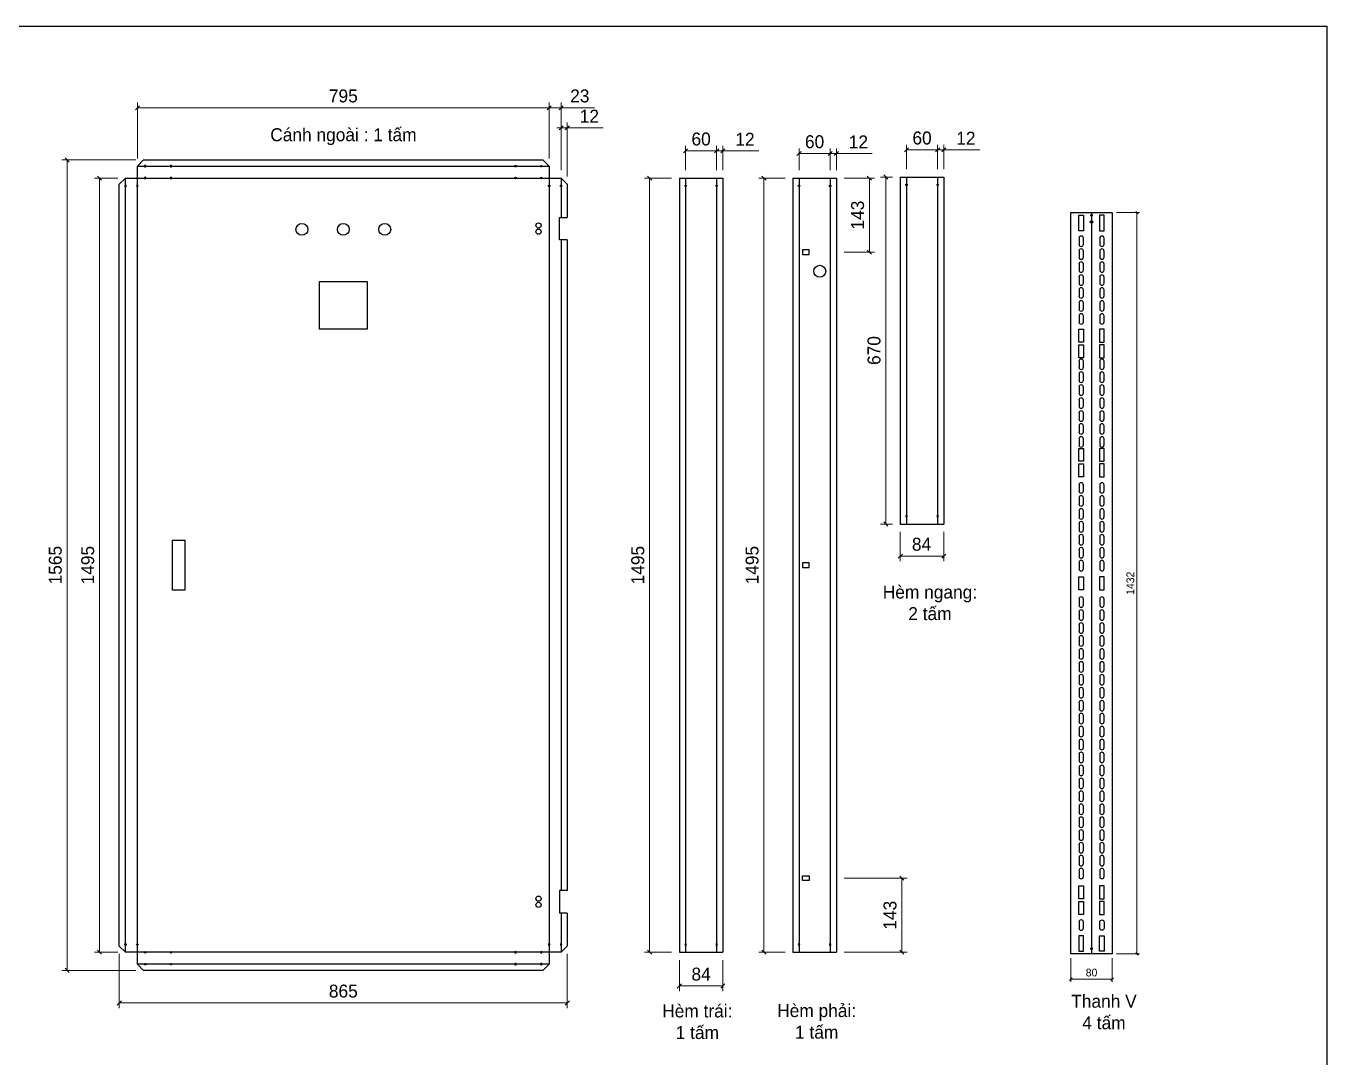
# Model space of a CAD drawing. Header units: millimetres. Extents: x 0 to 5132, y 0 to 3629.
# Drawn here: x 2620 to 5132, y 1636 to 3629 of the extents above; entities that cross this region are included whole.
import ezdxf
from ezdxf.enums import TextEntityAlignment as Align

# ---------------------------------------------------------------- set-up
doc = ezdxf.new("R2010")
doc.units = ezdxf.units.MM
doc.layers.add('CNC', color=7, linetype='Continuous')
doc.layers.add('DIM', color=253, linetype='Continuous')
doc.styles.add('Tahoma (Input Text)', font='tahoma.ttf')
doc.dimstyles.new('Dim-15', dxfattribs={"dimtxt": 15, "dimasz": 5, "dimexe": 5, "dimexo": 8, "dimgap": 5, "dimtad": 1, "dimdec": 0, "dimtxsty": 'Standard', "dimblk": 'OBLIQUE', "dimcen": 10, "dimclrd": 5, "dimclre": 5, "dimclrt": 3, "dimazin": 3, "dimtfac": 1, "dimtdec": 0, "dimtmove": 0, "dimatfit": 3, "dimldrblk": 'OBLIQUE', "dimlwd": 9, "dimlwe": 9})
doc.dimstyles.new('Dim-25', dxfattribs={"dimtxt": 25, "dimasz": 8, "dimexe": 10, "dimexo": 15, "dimgap": 10, "dimtad": 1, "dimdec": 0, "dimtxsty": 'Standard', "dimblk": 'OBLIQUE', "dimcen": 10, "dimclrd": 5, "dimclre": 5, "dimclrt": 3, "dimazin": 3, "dimtfac": 1, "dimtdec": 0, "dimtmove": 0, "dimatfit": 3, "dimldrblk": 'OBLIQUE', "dimlwd": 9, "dimlwe": 9})

# ---------------------------------------------------------------- blocks, each defined once
blk = doc.blocks.new('khungtenAsean2')
at = {"color": 7}
blk.add_lwpolyline([(0, 0), (2970, 0), (2970, -2100), (0, -2100)], close=True, dxfattribs=at)
at = {"color": 1, "style": 'Tahoma (Input Text)', "flags": 8}
for tag, p in [('#01', (137.1, -2021.3)), ('#03', (506.6, -2019.3)), ('#05', (1106.6, -2021.3)), ('#07', (1834.7, -2021.3)), ('#09', (2146.7, -2021.3)), ('#02', (98.5, -2081.3)), ('#04', (486.1, -2081.3)), ('#06', (1065.3, -2081.3)), ('#08', (1817.4, -2081.3)), ('#10', (2146.7, -2081.3))]:
    blk.add_attdef(tag, p, '', height=25, dxfattribs=at)
blk.add_attdef('#11', text='', height=25, dxfattribs=at).set_placement((2915, -2067.3), align=Align.CENTER)
blk = doc.blocks.new('f3daunguoc')
at = {"layer": 'CNC', "color": 2, "lineweight": -3}
blk.add_circle((0, 0), 1.5, dxfattribs=at)
blk = doc.blocks.new('*D50')
at = {"color": 0, "linetype": 'ByBlock', "lineweight": -2}
for p, q in [((3649.5, 3428.2), (3657.5, 3436.2)), ((3669.5, 3436.2), (3661.5, 3428.2))]:
    blk.add_line(p, q, dxfattribs=at)
at = {"layer": 'Defpoints', "color": 0, "transparency": 16777216}
for p in [(3665.5, 3432.2), (3653.5, 3335.1), (3665.5, 3323.1)]:
    blk.add_point(p, dxfattribs=at)
at = {"layer": 'DIM', "color": 5, "lineweight": 9, "transparency": 16777216}
for p, q in [((3653.5, 3350.1), (3653.5, 3442.2)), ((3665.5, 3338.1), (3665.5, 3442.2)), ((3653.5, 3432.2), (3645.5, 3432.2)), ((3653.5, 3432.2), (3665.5, 3432.2)), ((3665.5, 3432.2), (3734.7, 3432.2))]:
    blk.add_line(p, q, dxfattribs=at)
at = {"layer": 'DIM', "color": 3, "transparency": 16777216, "insert": (3708.1, 3454.7), "char_height": 25, "attachment_point": 5}
blk.add_mtext('12', dxfattribs=at)
blk = doc.blocks.new('_Oblique')
at = {"color": 0, "linetype": 'ByBlock', "lineweight": -2}
blk.add_line((-0.5, -0.5), (0.5, 0.5), dxfattribs=at)
blk = doc.blocks.new('*D51')
at = {"color": 0, "linetype": 'ByBlock', "lineweight": -2}
for p, q in [((3634.5, 3474.8), (3626.5, 3466.8)), ((3649.5, 3466.8), (3657.5, 3474.8))]:
    blk.add_line(p, q, dxfattribs=at)
at = {"layer": 'Defpoints', "color": 0, "transparency": 16777216}
for p in [(3653.5, 3470.8), (3630.5, 3358.1), (3653.5, 3335.1)]:
    blk.add_point(p, dxfattribs=at)
at = {"layer": 'DIM', "color": 5, "lineweight": 9, "transparency": 16777216}
for p, q in [((3630.5, 3373.1), (3630.5, 3480.8)), ((3630.5, 3470.8), (3653.5, 3470.8)), ((3653.5, 3350.1), (3653.5, 3480.8)), ((3653.5, 3470.8), (3717.7, 3470.8))]:
    blk.add_line(p, q, dxfattribs=at)
at = {"layer": 'DIM', "color": 3, "transparency": 16777216, "insert": (3689.6, 3493.6), "char_height": 25, "attachment_point": 5}
blk.add_mtext('23', dxfattribs=at)
blk = doc.blocks.new('*D52')
at = {"color": 0, "linetype": 'ByBlock', "lineweight": -2}
for p, q in [((2839.5, 3474.8), (2831.5, 3466.8)), ((3626.5, 3466.8), (3634.5, 3474.8))]:
    blk.add_line(p, q, dxfattribs=at)
at = {"layer": 'Defpoints', "color": 0, "transparency": 16777216}
for p in [(2835.5, 3470.8), (2835.5, 3358.1), (3630.5, 3358.1)]:
    blk.add_point(p, dxfattribs=at)
at = {"layer": 'DIM', "color": 5, "lineweight": 9, "transparency": 16777216}
for p, q in [((2835.5, 3373.1), (2835.5, 3480.8)), ((3630.5, 3470.8), (2835.5, 3470.8)), ((3630.5, 3373.1), (3630.5, 3480.8))]:
    blk.add_line(p, q, dxfattribs=at)
at = {"layer": 'DIM', "color": 3, "transparency": 16777216, "insert": (3233, 3493.6), "char_height": 25, "attachment_point": 5}
blk.add_mtext('795', dxfattribs=at)
blk = doc.blocks.new('*D53')
at = {"color": 0, "linetype": 'ByBlock', "lineweight": -2}
for p, q in [((2703.8, 3366.1), (2695.8, 3374.1)), ((2695.8, 1809.1), (2703.8, 1801.1))]:
    blk.add_line(p, q, dxfattribs=at)
at = {"layer": 'Defpoints', "color": 0, "transparency": 16777216}
for p in [(2847.7, 3370.1), (2699.8, 1805.1), (2847.7, 1805.1)]:
    blk.add_point(p, dxfattribs=at)
at = {"layer": 'DIM', "color": 5, "lineweight": 9, "transparency": 16777216}
for p, q in [((2832.7, 3370.1), (2689.8, 3370.1)), ((2699.8, 3370.1), (2699.8, 1805.1)), ((2832.7, 1805.1), (2689.8, 1805.1))]:
    blk.add_line(p, q, dxfattribs=at)
at = {"layer": 'DIM', "color": 3, "transparency": 16777216, "insert": (2677, 2587.6), "char_height": 25, "attachment_point": 5, "rotation": 90}
blk.add_mtext('1565', dxfattribs=at)
blk = doc.blocks.new('*D54')
at = {"color": 0, "linetype": 'ByBlock', "lineweight": -2}
for p, q in [((2766.4, 3331.1), (2758.4, 3339.1)), ((2758.4, 1844.1), (2766.4, 1836.1))]:
    blk.add_line(p, q, dxfattribs=at)
at = {"layer": 'Defpoints', "color": 0, "transparency": 16777216}
for p in [(2762.4, 3335.1), (2812.5, 3335.1), (2812.5, 1840.1)]:
    blk.add_point(p, dxfattribs=at)
at = {"layer": 'DIM', "color": 5, "lineweight": 9, "transparency": 16777216}
for p, q in [((2797.5, 3335.1), (2752.4, 3335.1)), ((2762.4, 1840.1), (2762.4, 3335.1)), ((2797.5, 1840.1), (2752.4, 1840.1))]:
    blk.add_line(p, q, dxfattribs=at)
at = {"layer": 'DIM', "color": 3, "transparency": 16777216, "insert": (2739.6, 2587.6), "char_height": 25, "attachment_point": 5, "rotation": 90}
blk.add_mtext('1495', dxfattribs=at)
blk = doc.blocks.new('*D55')
at = {"color": 0, "linetype": 'ByBlock', "lineweight": -2}
for p, q in [((2804.5, 1746.2), (2796.5, 1738.2)), ((3661.5, 1738.2), (3669.5, 1746.2))]:
    blk.add_line(p, q, dxfattribs=at)
at = {"layer": 'Defpoints', "color": 0, "transparency": 16777216}
for p in [(2800.5, 1852.1), (3665.5, 1852.1), (3665.5, 1742.2)]:
    blk.add_point(p, dxfattribs=at)
at = {"layer": 'DIM', "color": 5, "lineweight": 9, "transparency": 16777216}
for p, q in [((2800.5, 1837.1), (2800.5, 1732.2)), ((3665.5, 1837.1), (3665.5, 1732.2)), ((2800.5, 1742.2), (3665.5, 1742.2))]:
    blk.add_line(p, q, dxfattribs=at)
at = {"layer": 'DIM', "color": 3, "transparency": 16777216, "insert": (3233, 1764.9), "char_height": 25, "attachment_point": 5}
blk.add_mtext('865', dxfattribs=at)
blk = doc.blocks.new('*D56')
at = {"color": 0, "linetype": 'ByBlock', "lineweight": -2}
for p, q in [((4168.9, 3378.5), (4176.9, 3386.5)), ((4188.9, 3386.5), (4180.9, 3378.5))]:
    blk.add_line(p, q, dxfattribs=at)
at = {"layer": 'Defpoints', "color": 0, "transparency": 16777216}
for p in [(4184.9, 3382.5), (4172.9, 3335.1), (4184.9, 3335.1)]:
    blk.add_point(p, dxfattribs=at)
at = {"layer": 'DIM', "color": 5, "lineweight": 9, "transparency": 16777216}
for p, q in [((4172.9, 3350.1), (4172.9, 3392.5)), ((4184.9, 3350.1), (4184.9, 3392.5)), ((4172.9, 3382.5), (4164.9, 3382.5)), ((4172.9, 3382.5), (4184.9, 3382.5)), ((4184.9, 3382.5), (4254.1, 3382.5))]:
    blk.add_line(p, q, dxfattribs=at)
at = {"layer": 'DIM', "color": 3, "transparency": 16777216, "insert": (4227.5, 3405), "char_height": 25, "attachment_point": 5}
blk.add_mtext('12', dxfattribs=at)
blk = doc.blocks.new('*D57')
at = {"color": 0, "linetype": 'ByBlock', "lineweight": -2}
for p, q in [((4116.9, 3386.5), (4108.9, 3378.5)), ((4168.9, 3378.5), (4176.9, 3386.5))]:
    blk.add_line(p, q, dxfattribs=at)
at = {"layer": 'Defpoints', "color": 0, "transparency": 16777216}
for p in [(4112.9, 3382.5), (4112.9, 3335.1), (4172.9, 3335.1)]:
    blk.add_point(p, dxfattribs=at)
at = {"layer": 'DIM', "color": 5, "lineweight": 9, "transparency": 16777216}
for p, q in [((4112.9, 3350.1), (4112.9, 3392.5)), ((4172.9, 3350.1), (4172.9, 3392.5)), ((4172.9, 3382.5), (4112.9, 3382.5))]:
    blk.add_line(p, q, dxfattribs=at)
at = {"layer": 'DIM', "color": 3, "transparency": 16777216, "insert": (4142.9, 3405.2), "char_height": 25, "attachment_point": 5}
blk.add_mtext('60', dxfattribs=at)
blk = doc.blocks.new('*D58')
at = {"color": 0, "linetype": 'ByBlock', "lineweight": -2}
for p, q in [((3949.8, 3383.6), (3957.8, 3391.6)), ((3969.8, 3391.6), (3961.8, 3383.6))]:
    blk.add_line(p, q, dxfattribs=at)
at = {"layer": 'Defpoints', "color": 0, "transparency": 16777216}
for p in [(3965.8, 3387.6), (3953.8, 3335.1), (3965.8, 3335.1)]:
    blk.add_point(p, dxfattribs=at)
at = {"layer": 'DIM', "color": 5, "lineweight": 9, "transparency": 16777216}
for p, q in [((3953.8, 3350.1), (3953.8, 3397.6)), ((3965.8, 3350.1), (3965.8, 3397.6)), ((3953.8, 3387.6), (3945.8, 3387.6)), ((3953.8, 3387.6), (3965.8, 3387.6)), ((3965.8, 3387.6), (4035, 3387.6))]:
    blk.add_line(p, q, dxfattribs=at)
at = {"layer": 'DIM', "color": 3, "transparency": 16777216, "insert": (4008.4, 3410.1), "char_height": 25, "attachment_point": 5}
blk.add_mtext('12', dxfattribs=at)
blk = doc.blocks.new('*D59')
at = {"color": 0, "linetype": 'ByBlock', "lineweight": -2}
for p, q in [((3897.8, 3391.6), (3889.8, 3383.6)), ((3949.8, 3383.6), (3957.8, 3391.6))]:
    blk.add_line(p, q, dxfattribs=at)
at = {"layer": 'Defpoints', "color": 0, "transparency": 16777216}
for p in [(3893.8, 3387.6), (3893.8, 3335.1), (3953.8, 3335.1)]:
    blk.add_point(p, dxfattribs=at)
at = {"layer": 'DIM', "color": 5, "lineweight": 9, "transparency": 16777216}
for p, q in [((3893.8, 3350.1), (3893.8, 3397.6)), ((3953.8, 3350.1), (3953.8, 3397.6)), ((3953.8, 3387.6), (3893.8, 3387.6))]:
    blk.add_line(p, q, dxfattribs=at)
at = {"layer": 'DIM', "color": 3, "transparency": 16777216, "insert": (3923.8, 3410.4), "char_height": 25, "attachment_point": 5}
blk.add_mtext('60', dxfattribs=at)
blk = doc.blocks.new('*D60')
at = {"color": 0, "linetype": 'ByBlock', "lineweight": -2}
for p, q in [((3828.4, 3331.1), (3820.4, 3339.1)), ((3820.4, 1844.1), (3828.4, 1836.1))]:
    blk.add_line(p, q, dxfattribs=at)
at = {"layer": 'Defpoints', "color": 0, "transparency": 16777216}
for p in [(3881.8, 3335.1), (3824.4, 1840.1), (3881.8, 1840.1)]:
    blk.add_point(p, dxfattribs=at)
at = {"layer": 'DIM', "color": 5, "lineweight": 9, "transparency": 16777216}
for p, q in [((3866.8, 3335.1), (3814.4, 3335.1)), ((3824.4, 3335.1), (3824.4, 1840.1)), ((3866.8, 1840.1), (3814.4, 1840.1))]:
    blk.add_line(p, q, dxfattribs=at)
at = {"layer": 'DIM', "color": 3, "transparency": 16777216, "insert": (3801.6, 2587.6), "char_height": 25, "attachment_point": 5, "rotation": 90}
blk.add_mtext('1495', dxfattribs=at)
blk = doc.blocks.new('*D61')
at = {"color": 0, "linetype": 'ByBlock', "lineweight": -2}
for p, q in [((4049.2, 3331.1), (4041.2, 3339.1)), ((4041.2, 1844.1), (4049.2, 1836.1))]:
    blk.add_line(p, q, dxfattribs=at)
at = {"layer": 'Defpoints', "color": 0, "transparency": 16777216}
for p in [(4100.9, 3335.1), (4045.2, 1840.1), (4100.9, 1840.1)]:
    blk.add_point(p, dxfattribs=at)
at = {"layer": 'DIM', "color": 5, "lineweight": 9, "transparency": 16777216}
for p, q in [((4085.9, 3335.1), (4035.2, 3335.1)), ((4045.2, 3335.1), (4045.2, 1840.1)), ((4085.9, 1840.1), (4035.2, 1840.1))]:
    blk.add_line(p, q, dxfattribs=at)
at = {"layer": 'DIM', "color": 3, "transparency": 16777216, "insert": (4022.4, 2587.6), "char_height": 25, "attachment_point": 5, "rotation": 90}
blk.add_mtext('1495', dxfattribs=at)
blk = doc.blocks.new('*D62')
at = {"color": 0, "linetype": 'ByBlock', "lineweight": -2}
for p, q in [((4376.4, 3385.6), (4384.4, 3393.6)), ((4396.4, 3393.6), (4388.4, 3385.6))]:
    blk.add_line(p, q, dxfattribs=at)
at = {"layer": 'Defpoints', "color": 0, "transparency": 16777216}
for p in [(4392.4, 3389.6), (4380.4, 3337.1), (4392.4, 3337.1)]:
    blk.add_point(p, dxfattribs=at)
at = {"layer": 'DIM', "color": 5, "lineweight": 9, "transparency": 16777216}
for p, q in [((4380.4, 3352.1), (4380.4, 3399.6)), ((4392.4, 3352.1), (4392.4, 3399.6)), ((4380.4, 3389.6), (4372.4, 3389.6)), ((4380.4, 3389.6), (4392.4, 3389.6)), ((4392.4, 3389.6), (4461.6, 3389.6))]:
    blk.add_line(p, q, dxfattribs=at)
at = {"layer": 'DIM', "color": 3, "transparency": 16777216, "insert": (4435, 3412.1), "char_height": 25, "attachment_point": 5}
blk.add_mtext('12', dxfattribs=at)
blk = doc.blocks.new('*D63')
at = {"color": 0, "linetype": 'ByBlock', "lineweight": -2}
for p, q in [((4324.4, 3393.6), (4316.4, 3385.6)), ((4376.4, 3385.6), (4384.4, 3393.6))]:
    blk.add_line(p, q, dxfattribs=at)
at = {"layer": 'Defpoints', "color": 0, "transparency": 16777216}
for p in [(4320.4, 3389.6), (4320.4, 3337.1), (4380.4, 3337.1)]:
    blk.add_point(p, dxfattribs=at)
at = {"layer": 'DIM', "color": 5, "lineweight": 9, "transparency": 16777216}
for p, q in [((4320.4, 3352.1), (4320.4, 3399.6)), ((4380.4, 3352.1), (4380.4, 3399.6)), ((4380.4, 3389.6), (4320.4, 3389.6))]:
    blk.add_line(p, q, dxfattribs=at)
at = {"layer": 'DIM', "color": 3, "transparency": 16777216, "insert": (4350.4, 3412.4), "char_height": 25, "attachment_point": 5}
blk.add_mtext('60', dxfattribs=at)
blk = doc.blocks.new('*D64')
at = {"color": 0, "linetype": 'ByBlock', "lineweight": -2}
for p, q in [((4284.4, 3333.1), (4276.4, 3341.1)), ((4276.4, 2671.1), (4284.4, 2663.1))]:
    blk.add_line(p, q, dxfattribs=at)
at = {"layer": 'Defpoints', "color": 0, "transparency": 16777216}
for p in [(4308.4, 3337.1), (4280.4, 2667.1), (4308.4, 2667.1)]:
    blk.add_point(p, dxfattribs=at)
at = {"layer": 'DIM', "color": 5, "lineweight": 9, "transparency": 16777216}
for p, q in [((4293.4, 3337.1), (4270.4, 3337.1)), ((4280.4, 3337.1), (4280.4, 2667.1)), ((4293.4, 2667.1), (4270.4, 2667.1))]:
    blk.add_line(p, q, dxfattribs=at)
at = {"layer": 'DIM', "color": 3, "transparency": 16777216, "insert": (4257.7, 3002.1), "char_height": 25, "attachment_point": 5, "rotation": 90}
blk.add_mtext('670', dxfattribs=at)
blk = doc.blocks.new('*D65')
at = {"color": 0, "linetype": 'ByBlock', "lineweight": -2}
for p, q in [((4315.4, 1979.1), (4307.4, 1987.1)), ((4307.4, 1844.1), (4315.4, 1836.1))]:
    blk.add_line(p, q, dxfattribs=at)
at = {"layer": 'Defpoints', "color": 0, "transparency": 16777216}
for p in [(4184.9, 1983.1), (4311.4, 1983.1), (4184.9, 1840.1)]:
    blk.add_point(p, dxfattribs=at)
at = {"layer": 'DIM', "color": 5, "lineweight": 9, "transparency": 16777216}
for p, q in [((4199.9, 1983.1), (4321.4, 1983.1)), ((4311.4, 1840.1), (4311.4, 1983.1)), ((4199.9, 1840.1), (4321.4, 1840.1))]:
    blk.add_line(p, q, dxfattribs=at)
at = {"layer": 'DIM', "color": 3, "transparency": 16777216, "insert": (4288.6, 1911.6), "char_height": 25, "attachment_point": 5, "rotation": 90}
blk.add_mtext('143', dxfattribs=at)
blk = doc.blocks.new('*D66')
at = {"color": 0, "linetype": 'ByBlock', "lineweight": -2}
for p, q in [((4252.7, 3331.1), (4244.7, 3339.1)), ((4244.7, 3196.1), (4252.7, 3188.1))]:
    blk.add_line(p, q, dxfattribs=at)
at = {"layer": 'Defpoints', "color": 0, "transparency": 16777216}
for p in [(4184.9, 3335.1), (4248.7, 3335.1), (4184.9, 3192.1)]:
    blk.add_point(p, dxfattribs=at)
at = {"layer": 'DIM', "color": 5, "lineweight": 9, "transparency": 16777216}
for p, q in [((4199.9, 3335.1), (4258.7, 3335.1)), ((4248.7, 3192.1), (4248.7, 3335.1)), ((4199.9, 3192.1), (4258.7, 3192.1))]:
    blk.add_line(p, q, dxfattribs=at)
at = {"layer": 'DIM', "color": 3, "transparency": 16777216, "insert": (4226, 3263.6), "char_height": 25, "attachment_point": 5, "rotation": 90}
blk.add_mtext('143', dxfattribs=at)
blk = doc.blocks.new('*D67')
at = {"color": 0, "linetype": 'ByBlock', "lineweight": -2}
for p, q in [((3885.8, 1779), (3877.8, 1771)), ((3961.8, 1771), (3969.8, 1779))]:
    blk.add_line(p, q, dxfattribs=at)
at = {"layer": 'Defpoints', "color": 0, "transparency": 16777216}
for p in [(3881.8, 1840.1), (3965.8, 1840.1), (3965.8, 1775)]:
    blk.add_point(p, dxfattribs=at)
at = {"layer": 'DIM', "color": 5, "lineweight": 9, "transparency": 16777216}
for p, q in [((3881.8, 1825.1), (3881.8, 1765)), ((3965.8, 1825.1), (3965.8, 1765)), ((3881.8, 1775), (3965.8, 1775))]:
    blk.add_line(p, q, dxfattribs=at)
at = {"layer": 'DIM', "color": 3, "transparency": 16777216, "insert": (3923.8, 1797.7), "char_height": 25, "attachment_point": 5}
blk.add_mtext('84', dxfattribs=at)
blk = doc.blocks.new('*D68')
at = {"color": 0, "linetype": 'ByBlock', "lineweight": -2}
for p, q in [((4312.4, 2609.1), (4304.4, 2601.1)), ((4388.4, 2601.1), (4396.4, 2609.1))]:
    blk.add_line(p, q, dxfattribs=at)
at = {"layer": 'Defpoints', "color": 0, "transparency": 16777216}
for p in [(4308.4, 2667.1), (4392.4, 2667.1), (4392.4, 2605.1)]:
    blk.add_point(p, dxfattribs=at)
at = {"layer": 'DIM', "color": 5, "lineweight": 9, "transparency": 16777216}
for p, q in [((4308.4, 2652.1), (4308.4, 2595.1)), ((4392.4, 2652.1), (4392.4, 2595.1)), ((4308.4, 2605.1), (4392.4, 2605.1))]:
    blk.add_line(p, q, dxfattribs=at)
at = {"layer": 'DIM', "color": 3, "transparency": 16777216, "insert": (4349.4, 2627.9), "char_height": 25, "attachment_point": 5}
blk.add_mtext('84', dxfattribs=at)
blk = doc.blocks.new('*D72')
at = {"color": 0, "linetype": 'ByBlock', "lineweight": -2}
for p, q in [((4767.8, 3265.9), (4762.8, 3270.9)), ((4762.8, 1839.4), (4767.8, 1834.4))]:
    blk.add_line(p, q, dxfattribs=at)
at = {"layer": 'Defpoints', "color": 0, "transparency": 16777216}
for p in [(4717.6, 3268.4), (4717.6, 1836.9), (4765.3, 1836.9)]:
    blk.add_point(p, dxfattribs=at)
at = {"layer": 'DIM', "color": 5, "lineweight": 9, "transparency": 16777216}
for p, q in [((4725.6, 3268.4), (4770.3, 3268.4)), ((4765.3, 3268.4), (4765.3, 1836.9)), ((4725.6, 1836.9), (4770.3, 1836.9))]:
    blk.add_line(p, q, dxfattribs=at)
at = {"layer": 'DIM', "color": 3, "transparency": 16777216, "insert": (4752.6, 2552.7), "char_height": 15, "attachment_point": 5, "rotation": 90}
blk.add_mtext('1432', dxfattribs=at)
blk = doc.blocks.new('*D73')
at = {"color": 0, "linetype": 'ByBlock', "lineweight": -2}
for p, q in [((4640.1, 1790.7), (4635.1, 1785.7)), ((4715.1, 1785.7), (4720.1, 1790.7))]:
    blk.add_line(p, q, dxfattribs=at)
at = {"layer": 'Defpoints', "color": 0, "transparency": 16777216}
for p in [(4637.6, 1836.9), (4717.6, 1836.9), (4717.6, 1788.2)]:
    blk.add_point(p, dxfattribs=at)
at = {"layer": 'DIM', "color": 5, "lineweight": 9, "transparency": 16777216}
for p, q in [((4637.6, 1828.9), (4637.6, 1783.2)), ((4717.6, 1828.9), (4717.6, 1783.2)), ((4637.6, 1788.2), (4717.6, 1788.2))]:
    blk.add_line(p, q, dxfattribs=at)
at = {"layer": 'DIM', "color": 3, "transparency": 16777216, "insert": (4677.6, 1800.8), "char_height": 15, "attachment_point": 5}
blk.add_mtext('80', dxfattribs=at)
blk = doc.blocks.new('ovan8.5x20')
at = {"layer": 'CNC', "color": 2, "lineweight": -3}
for p, q in [((5.7, 4.2), (-5.8, 4.2)), ((-5.8, -4.2), (5.7, -4.2))]:
    blk.add_line(p, q, dxfattribs=at)
for centre, start, end in [((-5.8, 0), 90, 270), ((5.7, 0), 270, 90)]:
    blk.add_arc(centre, 4.25, start, end, dxfattribs=at)

msp = doc.modelspace()

# ---------------------------------------------------------------- linework, layer by layer
at = {"color": 7}
for p, q in [((3881.8, 3335.1), (3881.8, 1840.1)), ((3881.8, 3335.1), (3965.8, 3335.1)), ((3893.8, 3335.1), (3893.8, 1840.1)), ((3953.8, 3335.1), (3953.8, 1840.1)), ((3965.8, 3335.1), (3965.8, 1840.1)), ((4100.9, 3335.1), (4100.9, 1840.1)), ((4100.9, 3335.1), (4184.9, 3335.1)), ((4112.9, 3335.1), (4112.9, 1840.1)), ((4172.9, 3335.1), (4172.9, 1840.1)), ((4184.9, 3335.1), (4184.9, 1840.1)), ((4308.4, 3337.1), (4308.4, 2667.1)), ((4308.4, 3337.1), (4392.4, 3337.1)), ((4320.4, 3337.1), (4320.4, 2667.1)), ((4380.4, 3337.1), (4380.4, 2667.1)), ((4392.4, 3337.1), (4392.4, 2667.1)), ((4677.6, 3268.4), (4677.6, 1836.9))]:
    msp.add_line(p, q, dxfattribs=at)
at = {"color": 2}
for p, q in [((4308.4, 2667.1), (4392.4, 2667.1)), ((3881.8, 1840.1), (3965.8, 1840.1)), ((4100.9, 1840.1), (4184.9, 1840.1))]:
    msp.add_line(p, q, dxfattribs=at)
at = {"color": 7}
for points in [[(3665.5, 1915.6), (3665.5, 1852.1), (3653.5, 1840.1), (3630.5, 1840.1), (3630.5, 1817.1), (3618.5, 1805.1), (2847.5, 1805.1), (2835.5, 1817.1), (2835.5, 1840.1), (2812.5, 1840.1), (2800.5, 1852.1), (2800.5, 3323.1), (2812.5, 3335.1), (2835.5, 3335.1), (2835.5, 3358.1), (2847.5, 3370.1), (3618.5, 3370.1), (3630.5, 3358.1), (3630.5, 3335.1), (3653.5, 3335.1), (3665.5, 3323.1), (3665.5, 3259.1)], [(2835.5, 3358.1), (3630.5, 3358.1)], [(2812.5, 1840.1), (2812.5, 3335.1)], [(3653.5, 3335.1), (3653.5, 3259.1)], [(3653.5, 3216.1), (3653.5, 1959.1)], [(3665.5, 3216.1), (3665.5, 1959.1)], [(3653.5, 1916.1), (3653.5, 1840.1)], [(3630.5, 1817.1), (2835.5, 1817.1)]]:
    msp.add_lwpolyline(points, dxfattribs=at)
for points in [[(2835.5, 3335.1), (3630.5, 3335.1), (3630.5, 1840.1), (2835.5, 1840.1)], [(4637.6, 3268.4), (4717.6, 3268.4), (4717.6, 1836.9), (4637.6, 1836.9)]]:
    msp.add_lwpolyline(points, close=True, dxfattribs=at)
at = {"color": 2}
for points in [[(3665.5, 3216.1), (3650.5, 3216.1), (3650.5, 3259.1), (3665.5, 3259.1)], [(3665.5, 1959.1), (3650.5, 1959.1), (3650.5, 1916.1), (3665.5, 1916.1)]]:
    msp.add_lwpolyline(points, dxfattribs=at)
for points in [[(4653.1, 3233.4), (4653.1, 3263.4), (4662.1, 3263.4), (4662.1, 3233.4)], [(4702.1, 3233.4), (4702.1, 3263.4), (4693.1, 3263.4), (4693.1, 3233.4)], [(4132.4, 3196.6), (4119.4, 3196.6), (4119.4, 3187.6), (4132.4, 3187.6)], [(2903, 2636.1), (2927, 2636.1), (2927, 2539.1), (2903, 2539.1)], [(4132.4, 2592.1), (4119.4, 2592.1), (4119.4, 2583.1), (4132.4, 2583.1)], [(4132.4, 1978.6), (4119.4, 1978.6), (4119.4, 1987.6), (4132.4, 1987.6)], [(4653.1, 1871.9), (4653.1, 1841.9), (4662.1, 1841.9), (4662.1, 1871.9)], [(4702.1, 1871.9), (4702.1, 1841.9), (4693.1, 1841.9), (4693.1, 1871.9)]]:
    msp.add_lwpolyline(points, close=True, dxfattribs=at)
at = {"color": 2, "ltscale": 3}
for points in [[(3187, 3135.1), (3279, 3135.1), (3279, 3043.1), (3187, 3043.1)], [(4653.1, 3043.2), (4662.1, 3043.2), (4662.1, 3018.2), (4653.1, 3018.2)], [(4702.1, 3043.2), (4693.1, 3043.2), (4693.1, 3018.2), (4702.1, 3018.2)], [(4653.1, 3013.2), (4662.1, 3013.2), (4662.1, 2988.2), (4653.1, 2988.2)], [(4702.1, 3013.2), (4693.1, 3013.2), (4693.1, 2988.2), (4702.1, 2988.2)], [(4653.1, 2813.2), (4662.1, 2813.2), (4662.1, 2788.2), (4653.1, 2788.2)], [(4702.1, 2813.2), (4693.1, 2813.2), (4693.1, 2788.2), (4702.1, 2788.2)], [(4653.1, 2783.2), (4662.1, 2783.2), (4662.1, 2758.2), (4653.1, 2758.2)], [(4702.1, 2783.2), (4693.1, 2783.2), (4693.1, 2758.2), (4702.1, 2758.2)], [(4653.1, 2565.2), (4662.1, 2565.2), (4662.1, 2540.2), (4653.1, 2540.2)], [(4702.1, 2565.2), (4693.1, 2565.2), (4693.1, 2540.2), (4702.1, 2540.2)], [(4653.1, 1968.2), (4662.1, 1968.2), (4662.1, 1943.2), (4653.1, 1943.2)], [(4702.1, 1968.2), (4693.1, 1968.2), (4693.1, 1943.2), (4702.1, 1943.2)], [(4653.1, 1938.2), (4662.1, 1938.2), (4662.1, 1913.2), (4653.1, 1913.2)], [(4702.1, 1938.2), (4693.1, 1938.2), (4693.1, 1913.2), (4702.1, 1913.2)]]:
    msp.add_lwpolyline(points, close=True, dxfattribs=at)
at = {"color": 2}
for centre, radius in [((3153, 3236.1), 11.5), ((3233, 3236.1), 11.5), ((3313, 3236.1), 11.5), ((3610, 3243.6), 5), ((4677.6, 3250.3), 2.5), ((4677.6, 3263.4), 1.5), ((3610, 3231.6), 5), ((4152.9, 3155.2), 11.5), ((3610, 1943.6), 5), ((3610, 1931.6), 5), ((4677.6, 1846.9), 1.5)]:
    msp.add_circle(centre, radius, dxfattribs=at)

# ---------------------------------------------------------------- block references
at = {"xscale": 1.728000000002793, "yscale": 1.728000000002793, "zscale": 1.728000000002793}
msp.add_blockref('khungtenAsean2', (0, 3628.8), dxfattribs=at)
at = {"lineweight": -3, "xscale": -1, "rotation": 180}
for p in [(2850.5, 3358.1), (2900.5, 3358.1), (2812.5, 3320.1), (2835.5, 3320.1), (2850.5, 3335.1), (2900.5, 3335.1)]:
    msp.add_blockref('f3daunguoc', p, dxfattribs=at)
at = {"lineweight": -3, "rotation": 180}
for p in [(3565.5, 3358.1), (3615.5, 3358.1), (3565.5, 3335.1), (3615.5, 3335.1), (3630.5, 3320.1), (3653.5, 3320.1), (3893.8, 3320.1), (3953.8, 3320.1), (4112.9, 3320.1), (4172.9, 3320.1), (4320.4, 3322.1), (4380.4, 3322.1)]:
    msp.add_blockref('f3daunguoc', p, dxfattribs=at)
at = {"lineweight": -3, "xscale": -1}
for p in [(4320.4, 2682.1), (4380.4, 2682.1), (3565.5, 1840.1), (3615.5, 1840.1), (3630.5, 1855.1), (3653.5, 1855.1), (3893.8, 1855.1), (3953.8, 1855.1), (4112.9, 1855.1), (4172.9, 1855.1), (3565.5, 1817.1), (3615.5, 1817.1)]:
    msp.add_blockref('f3daunguoc', p, dxfattribs=at)
at = {"lineweight": -3}
for p in [(2812.5, 1855.1), (2835.5, 1855.1), (2850.5, 1840.1), (2900.5, 1840.1), (2850.5, 1817.1), (2900.5, 1817.1)]:
    msp.add_blockref('f3daunguoc', p, dxfattribs=at)
at = {"layer": 'CNC', "lineweight": -3, "rotation": 90}
for p in [(4657.6, 3213.3), (4697.6, 3213.3), (4657.6, 3188.3), (4697.6, 3188.3), (4657.6, 3163.3), (4697.6, 3163.3), (4657.6, 3138.3), (4697.6, 3138.3), (4657.6, 3113.3), (4697.6, 3113.3), (4657.6, 3088.3), (4697.6, 3088.3), (4657.6, 3063.3), (4697.6, 3063.3), (4657.6, 2975.7), (4697.6, 2975.7), (4657.6, 2950.7), (4697.6, 2950.7), (4657.6, 2925.7), (4697.6, 2925.7), (4657.6, 2900.7), (4697.6, 2900.7), (4657.6, 2875.7), (4697.6, 2875.7), (4657.6, 2850.7), (4697.6, 2850.7), (4657.6, 2825.7), (4697.6, 2825.7), (4657.6, 2736.7), (4697.6, 2736.7), (4657.6, 2711.7), (4697.6, 2711.7), (4657.6, 2686.7), (4697.6, 2686.7), (4657.6, 2661.7), (4697.6, 2661.7), (4657.6, 2636.7), (4697.6, 2636.7), (4657.6, 2611.7), (4697.6, 2611.7), (4657.6, 2586.7), (4697.6, 2586.7), (4657.6, 2516.3), (4697.6, 2516.3), (4657.6, 2491.3), (4697.6, 2491.3), (4657.6, 2466.3), (4697.6, 2466.3), (4657.6, 2441.3), (4697.6, 2441.3), (4657.6, 2416.3), (4697.6, 2416.3), (4657.6, 2391.3), (4697.6, 2391.3), (4657.6, 2366.3), (4697.6, 2366.3), (4657.6, 2341.3), (4697.6, 2341.3), (4657.6, 2316.3), (4697.6, 2316.3), (4657.6, 2291.3), (4697.6, 2291.3), (4657.6, 2266.3), (4697.6, 2266.3), (4657.6, 2241.3), (4697.6, 2241.3), (4657.6, 2216.3), (4697.6, 2216.3), (4657.6, 2191.3), (4697.6, 2191.3), (4657.6, 2166.3), (4697.6, 2166.3), (4657.6, 2141.3), (4697.6, 2141.3), (4657.6, 2116.3), (4697.6, 2116.3), (4657.6, 2091.3), (4697.6, 2091.3), (4657.6, 2066.3), (4697.6, 2066.3), (4657.6, 2042), (4697.6, 2042), (4657.6, 2017), (4697.6, 2017), (4657.6, 1992), (4697.6, 1992), (4657.6, 1892.6)]:
    msp.add_blockref('ovan8.5x20', p, dxfattribs=at)
at = {"layer": 'CNC', "lineweight": -3, "xscale": -1, "rotation": 270}
msp.add_blockref('ovan8.5x20', (4697.6, 1892.6), dxfattribs=at)

# ---------------------------------------------------------------- texts
at = {"color": 2, "char_height": 25, "attachment_point": 5}
for s, insert, width in [('Cánh ngoài : 1 tấm', (3233.2, 3415.1), 1270), ('Hèm ngang: \\P2 tấm', (4365.6, 2514.7), 785), ('Thanh V\\P4 tấm', (4701.6, 1724.5), 785), ('Hèm trái: \\P1 tấm', (3916.5, 1705.7), 785), ('Hèm phải: \\P1 tấm', (4146.9, 1706.4), 785)]:
    msp.add_mtext(s, dxfattribs=dict(at, insert=insert, width=width))

# ---------------------------------------------------------------- dimensions: what is measured, and where the dimension line sits
at = {"layer": 'DIM', "color": 2}
for base, p1, p2, picture, middle in [((2835.5, 3470.8), (3630.5, 3358.1), (2835.5, 3358.1), '*D52', (3233, 3493.6)), ((3653.5, 3470.8), (3630.5, 3358.1), (3653.5, 3335.1), '*D51', (3689.6, 3493.6)), ((3665.5, 3432.2), (3653.5, 3335.1), (3665.5, 3323.1), '*D50', (3708.1, 3454.7)), ((3893.8, 3387.6), (3953.8, 3335.1), (3893.8, 3335.1), '*D59', (3923.8, 3410.4)), ((3965.8, 3387.6), (3953.8, 3335.1), (3965.8, 3335.1), '*D58', (4008.4, 3410.1)), ((4112.9, 3382.5), (4172.9, 3335.1), (4112.9, 3335.1), '*D57', (4142.9, 3405.2)), ((4184.9, 3382.5), (4172.9, 3335.1), (4184.9, 3335.1), '*D56', (4227.5, 3405)), ((4320.4, 3389.6), (4380.4, 3337.1), (4320.4, 3337.1), '*D63', (4350.4, 3412.4)), ((4392.4, 3389.6), (4380.4, 3337.1), (4392.4, 3337.1), '*D62', (4435, 3412.1)), ((3665.5, 1742.2), (2800.5, 1852.1), (3665.5, 1852.1), '*D55', (3233, 1764.9)), ((3965.8, 1775), (3881.8, 1840.1), (3965.8, 1840.1), '*D67', (3923.8, 1797.7))]:
    dim = msp.add_linear_dim(base=base, p1=p1, p2=p2, dimstyle='Dim-25', dxfattribs=at)
    dim.commit()
    dim.dimension.update_dxf_attribs({"geometry": picture, "text_midpoint": middle})
for base, p1, p2, picture, middle in [((2699.8, 1805.1), (2847.7, 3370.1), (2847.7, 1805.1), '*D53', (2677, 2587.6)), ((2762.4, 3335.1), (2812.5, 1840.1), (2812.5, 3335.1), '*D54', (2739.6, 2587.6)), ((3824.4, 1840.1), (3881.8, 3335.1), (3881.8, 1840.1), '*D60', (3801.6, 2587.6)), ((4045.2, 1840.1), (4100.9, 3335.1), (4100.9, 1840.1), '*D61', (4022.4, 2587.6)), ((4248.7, 3335.1), (4184.9, 3192.1), (4184.9, 3335.1), '*D66', (4226, 3263.6)), ((4311.4, 1983.1), (4184.9, 1840.1), (4184.9, 1983.1), '*D65', (4288.6, 1911.6))]:
    dim = msp.add_linear_dim(base=base, p1=p1, p2=p2, angle=90, dimstyle='Dim-25', dxfattribs=at)
    dim.commit()
    dim.dimension.update_dxf_attribs({"geometry": picture, "text_midpoint": middle})
dim = msp.add_linear_dim(base=(4280.4, 2667.1), p1=(4308.4, 3337.1), p2=(4308.4, 2667.1), angle=90, dimstyle='Dim-25', dxfattribs=at)
dim.commit()
dim.dimension.update_dxf_attribs({"geometry": '*D64', "text_midpoint": (4280.4, 3002.1), "dimtype": 160})
at = {"layer": 'DIM', "color": 7}
dim = msp.add_linear_dim(base=(4765.2623465, 1836.9430395), p1=(4717.5559345, 3268.4430395), p2=(4717.5559345, 1836.9430395), angle=90, dimstyle='Dim-15', dxfattribs=at)
dim.commit()
dim.dimension.update_dxf_attribs({"geometry": '*D72', "text_midpoint": (4752.5986357, 2552.6930395)})
at = {"layer": 'DIM', "color": 2}
dim = msp.add_linear_dim(base=(4392.4, 2605.1), p1=(4308.4, 2667.1), p2=(4392.4, 2667.1), dimstyle='Dim-25', dxfattribs=at)
dim.commit()
dim.dimension.update_dxf_attribs({"geometry": '*D68', "text_midpoint": (4349.4, 2605.1), "dimtype": 160})
at = {"layer": 'DIM', "color": 7}
dim = msp.add_linear_dim(base=(4717.6, 1788.2), p1=(4637.6, 1836.9), p2=(4717.6, 1836.9), dimstyle='Dim-15', dxfattribs=at)
dim.commit()
dim.dimension.update_dxf_attribs({"geometry": '*D73', "text_midpoint": (4677.6, 1800.8)})

doc.saveas('drawing.dxf')
